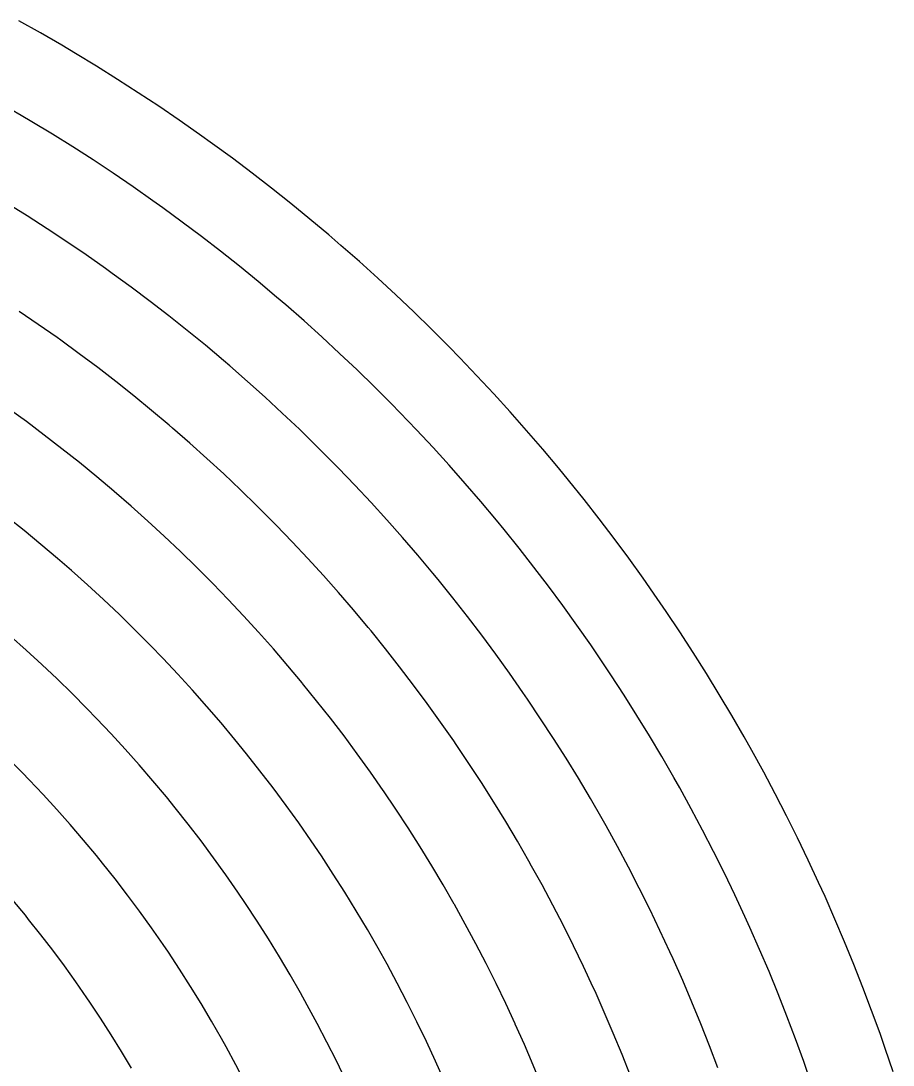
# Model space of a CAD drawing. Header units: inches. Extents: x -136 to 139, y -137 to 140.
# Drawn here: x 66.7 to 131.4, y 45.1 to 122.6 of the extents above; entities that cross this region are included whole.
import ezdxf

# ---------------------------------------------------------------- set-up
doc = ezdxf.new("R2010")
doc.units = ezdxf.units.IN
doc.header["$MEASUREMENT"] = 0
doc.linetypes.add('Continuous2', pattern=[0])
doc.layers.add('REV 6 Trace', color=1, linetype='Continuous')

msp = doc.modelspace()

# ---------------------------------------------------------------- linework, layer by layer
at = {"layer": 'REV 6 Trace', "color": 7, "linetype": 'Continuous2', "lineweight": -3}
for p, q in [((68.166, 121.726), (66.57, 122.62)), ((69.75, 120.811), (68.166, 121.726)), ((70.777, 120.202), (69.75, 120.811)), ((72.341, 119.253), (70.777, 120.202)), ((73.893, 118.283), (72.341, 119.253)), ((75.432, 117.293), (73.893, 118.283)), ((76.957, 116.282), (75.432, 117.293)), ((66.745, 115.605), (65.196, 116.501)), ((78.469, 115.253), (76.957, 116.282)), ((67.526, 115.143), (66.745, 115.605)), ((69.058, 114.216), (67.526, 115.143)), ((79.966, 114.203), (78.469, 115.253)), ((70.576, 113.268), (69.058, 114.216)), ((80.933, 113.51), (79.966, 114.203)), ((72.082, 112.3), (70.576, 113.268)), ((82.408, 112.428), (80.933, 113.51)), ((83.869, 111.327), (82.408, 112.428)), ((73.574, 111.313), (72.082, 112.3)), ((75.053, 110.305), (73.574, 111.313)), ((85.315, 110.207), (83.869, 111.327)), ((76.518, 109.279), (75.053, 110.305)), ((86.746, 109.068), (85.315, 110.207)), ((77.253, 108.752), (76.518, 109.279)), ((67.194, 108.147), (65.71, 109.072)), ((78.697, 107.695), (77.253, 108.752)), ((88.162, 107.911), (86.746, 109.068)), ((68.665, 107.203), (67.194, 108.147)), ((80.127, 106.619), (78.697, 107.695)), ((89.562, 106.736), (88.162, 107.911)), ((70.123, 106.239), (68.665, 107.203)), ((71.567, 105.255), (70.123, 106.239)), ((81.542, 105.525), (80.127, 106.619)), ((90.462, 105.963), (89.562, 106.736)), ((82.942, 104.411), (81.542, 105.525)), ((91.836, 104.757), (90.462, 105.963)), ((72.998, 104.251), (71.567, 105.255)), ((93.195, 103.534), (91.836, 104.757)), ((73.501, 103.891), (72.998, 104.251)), ((74.913, 102.861), (73.501, 103.891)), ((84.327, 103.279), (82.942, 104.411)), ((85.696, 102.129), (84.327, 103.279)), ((94.538, 102.292), (93.195, 103.534)), ((76.31, 101.812), (74.913, 102.861)), ((95.864, 101.033), (94.538, 102.292)), ((77.693, 100.743), (76.31, 101.812)), ((86.38, 101.542), (85.696, 102.129)), ((87.726, 100.364), (86.38, 101.542)), ((68.012, 100.101), (66.603, 101.06)), ((79.061, 99.656), (77.693, 100.743)), ((97.173, 99.757), (95.864, 101.033)), ((69.406, 99.122), (68.012, 100.101)), ((89.056, 99.169), (87.726, 100.364)), ((80.413, 98.55), (79.061, 99.656)), ((90.37, 97.955), (89.056, 99.169)), ((98.465, 98.465), (97.173, 99.757)), ((69.677, 98.928), (69.406, 99.122)), ((71.055, 97.925), (69.677, 98.928)), ((81.75, 97.426), (80.413, 98.55)), ((99.291, 97.62), (98.465, 98.465)), ((72.419, 96.903), (71.055, 97.925)), ((91.667, 96.724), (90.37, 97.955)), ((100.555, 96.299), (99.291, 97.62)), ((73.768, 95.862), (72.419, 96.903)), ((82.217, 97.026), (81.75, 97.426)), ((83.533, 95.877), (82.217, 97.026)), ((92.948, 95.476), (91.667, 96.724)), ((101.802, 94.962), (100.555, 96.299)), ((75.102, 94.802), (73.768, 95.862)), ((84.833, 94.71), (83.533, 95.877)), ((94.211, 94.211), (92.948, 95.476)), ((76.421, 93.724), (75.102, 94.802)), ((86.117, 93.526), (84.833, 94.71)), ((103.03, 93.608), (101.802, 94.962)), ((67.125, 92.887), (65.783, 93.861)), ((94.838, 93.57), (94.211, 94.211)), ((77.724, 92.628), (76.421, 93.724)), ((87.385, 92.324), (86.117, 93.526)), ((96.076, 92.28), (94.838, 93.57)), ((104.241, 92.239), (103.03, 93.608)), ((68.453, 91.894), (67.125, 92.887)), ((77.974, 92.413), (77.724, 92.628)), ((79.259, 91.295), (77.974, 92.413)), ((88.635, 91.105), (87.385, 92.324)), ((97.296, 90.973), (96.076, 92.28)), ((105.434, 90.854), (104.241, 92.239)), ((69.767, 90.881), (68.453, 91.894)), ((71.066, 89.85), (69.767, 90.881)), ((80.528, 90.158), (79.259, 91.295)), ((89.869, 89.869), (88.635, 91.105)), ((98.499, 89.65), (97.296, 90.973)), ((106.608, 89.455), (105.434, 90.854)), ((81.781, 89.004), (80.528, 90.158)), ((90.296, 89.432), (89.869, 89.869)), ((72.349, 88.801), (71.066, 89.85)), ((91.507, 88.174), (90.296, 89.432)), ((99.684, 88.311), (98.499, 89.65)), ((107.355, 88.544), (106.608, 89.455)), ((73.617, 87.733), (72.349, 88.801)), ((83.017, 87.832), (81.781, 89.004)), ((108.499, 87.119), (107.355, 88.544)), ((73.652, 87.703), (73.617, 87.733)), ((74.904, 86.617), (73.652, 87.703)), ((84.236, 86.644), (83.017, 87.832)), ((92.7, 86.898), (91.507, 88.174)), ((100.85, 86.956), (99.684, 88.311)), ((93.876, 85.607), (92.7, 86.898)), ((101.998, 85.587), (100.85, 86.956)), ((109.624, 85.678), (108.499, 87.119)), ((76.14, 85.512), (74.904, 86.617)), ((85.438, 85.438), (84.236, 86.644)), ((66.953, 84.8), (65.691, 85.801)), ((77.36, 84.39), (76.14, 85.512)), ((85.667, 85.206), (85.438, 85.438)), ((95.033, 84.299), (93.876, 85.607)), ((102.565, 84.897), (101.998, 85.587)), ((110.73, 84.223), (109.624, 85.678)), ((68.199, 83.781), (66.953, 84.8)), ((86.848, 83.98), (85.667, 85.206)), ((103.685, 83.504), (102.565, 84.897)), ((69.43, 82.743), (68.199, 83.781)), ((78.564, 83.25), (77.36, 84.39)), ((88.013, 82.738), (86.848, 83.98)), ((96.172, 82.977), (95.033, 84.299)), ((111.816, 82.754), (110.73, 84.223)), ((79.75, 82.093), (78.564, 83.25)), ((97.293, 81.638), (96.172, 82.977)), ((104.787, 82.096), (103.685, 83.504)), ((70.469, 81.843), (69.43, 82.743)), ((89.16, 81.479), (88.013, 82.738)), ((112.883, 81.271), (111.816, 82.754)), ((71.67, 80.772), (70.469, 81.843)), ((80.92, 80.92), (79.75, 82.093)), ((90.289, 80.205), (89.16, 81.479)), ((97.678, 81.17), (97.293, 81.638)), ((105.869, 80.674), (104.787, 82.096)), ((72.856, 79.683), (71.67, 80.772)), ((80.949, 80.89), (80.92, 80.92)), ((82.101, 79.698), (80.949, 80.89)), ((98.774, 79.811), (97.678, 81.17)), ((106.932, 79.237), (105.869, 80.674)), ((113.93, 79.775), (112.883, 81.271)), ((91.4, 78.915), (90.289, 80.205)), ((99.851, 78.437), (98.774, 79.811)), ((74.025, 78.576), (72.856, 79.683)), ((83.236, 78.491), (82.101, 79.698)), ((107.976, 77.787), (106.932, 79.237)), ((114.593, 78.806), (113.93, 79.775)), ((75.177, 77.453), (74.025, 78.576)), ((84.353, 77.267), (83.236, 78.491)), ((92.492, 77.61), (91.4, 78.915)), ((100.909, 77.048), (99.851, 78.437)), ((115.608, 77.287), (114.593, 78.806)), ((92.696, 77.361), (92.492, 77.61)), ((109, 76.323), (107.976, 77.787)), ((67.119, 75.936), (65.954, 76.972)), ((76.312, 76.312), (75.177, 77.453)), ((85.452, 76.027), (84.353, 77.267)), ((93.767, 76.038), (92.696, 77.361)), ((101.948, 75.645), (100.909, 77.048)), ((116.603, 75.754), (115.608, 77.287)), ((68.269, 74.882), (67.119, 75.936)), ((77.265, 75.328), (76.312, 76.312)), ((86.533, 74.771), (85.452, 76.027)), ((94.818, 74.699), (93.767, 76.038)), ((109.502, 75.589), (109, 76.323)), ((78.369, 74.157), (77.265, 75.328)), ((102.968, 74.229), (101.948, 75.645)), ((110.496, 74.105), (109.502, 75.589)), ((117.577, 74.209), (116.603, 75.754)), ((69.402, 73.811), (68.269, 74.882)), ((87.595, 73.501), (86.533, 74.771)), ((95.851, 73.346), (94.818, 74.699)), ((70.518, 72.722), (69.402, 73.811)), ((79.454, 72.969), (78.369, 74.157)), ((103.967, 72.798), (102.968, 74.229)), ((111.471, 72.607), (110.496, 74.105)), ((118.532, 72.651), (117.577, 74.209)), ((80.522, 71.765), (79.454, 72.969)), ((87.619, 73.472), (87.595, 73.501)), ((88.663, 72.185), (87.619, 73.472)), ((96.864, 71.979), (95.851, 73.346)), ((71.617, 71.617), (70.518, 72.722)), ((89.688, 70.884), (88.663, 72.185)), ((104.308, 72.301), (103.967, 72.798)), ((105.281, 70.852), (104.308, 72.301)), ((112.425, 71.096), (111.471, 72.607)), ((119.465, 71.082), (118.532, 72.651)), ((72.342, 70.868), (71.617, 71.617)), ((81.572, 70.546), (80.522, 71.765)), ((97.858, 70.597), (96.864, 71.979)), ((73.412, 69.735), (72.342, 70.868)), ((82.602, 69.312), (81.572, 70.546)), ((90.693, 69.568), (89.688, 70.884)), ((98.832, 69.203), (97.858, 70.597)), ((106.234, 69.39), (105.281, 70.852)), ((113.358, 69.572), (112.425, 71.096)), ((120.378, 69.5), (119.465, 71.082)), ((74.465, 68.585), (73.412, 69.735)), ((83.463, 68.252), (82.602, 69.312)), ((91.68, 68.237), (90.693, 69.568)), ((99.011, 68.94), (98.832, 69.203)), ((107.166, 67.915), (106.234, 69.39)), ((114.271, 68.037), (113.358, 69.572)), ((120.951, 68.48), (120.378, 69.5)), ((75.5, 67.42), (74.465, 68.585)), ((84.46, 66.989), (83.463, 68.252)), ((92.647, 66.893), (91.68, 68.237)), ((99.962, 67.529), (99.011, 68.94)), ((121.83, 66.879), (120.951, 68.48)), ((66.833, 66.833), (65.772, 67.901)), ((76.516, 66.238), (75.5, 67.42)), ((100.892, 66.105), (99.962, 67.529)), ((108.079, 66.428), (107.166, 67.915)), ((115.163, 66.49), (114.271, 68.037)), ((67.331, 66.318), (66.833, 66.833)), ((85.437, 65.712), (84.46, 66.989)), ((93.594, 65.535), (92.647, 66.893)), ((122.687, 65.266), (121.83, 66.879)), ((68.367, 65.225), (67.331, 66.318)), ((77.514, 65.042), (76.516, 66.238)), ((101.803, 64.667), (100.892, 66.105)), ((108.97, 64.928), (108.079, 66.428)), ((115.597, 65.719), (115.163, 66.49)), ((69.385, 64.115), (68.367, 65.225)), ((86.396, 64.42), (85.437, 65.712)), ((93.613, 65.507), (93.594, 65.535)), ((94.54, 64.135), (93.613, 65.507)), ((116.458, 64.154), (115.597, 65.719)), ((123.523, 63.642), (122.687, 65.266)), ((78.168, 64.237), (77.514, 65.042)), ((87.335, 63.115), (86.396, 64.42)), ((102.693, 63.217), (101.803, 64.667)), ((109.841, 63.417), (108.97, 64.928)), ((70.385, 62.99), (69.385, 64.115)), ((79.135, 63.015), (78.168, 64.237)), ((95.447, 62.75), (94.54, 64.135)), ((117.298, 62.577), (116.458, 64.154)), ((124.338, 62.008), (123.523, 63.642)), ((71.367, 61.848), (70.385, 62.99)), ((80.084, 61.779), (79.135, 63.015)), ((88.254, 61.796), (87.335, 63.115)), ((103.562, 61.755), (102.693, 63.217)), ((110.135, 62.895), (109.841, 63.417)), ((110.978, 61.367), (110.135, 62.895)), ((96.334, 61.352), (95.447, 62.75)), ((118.117, 60.989), (117.298, 62.577)), ((125.13, 60.363), (124.338, 62.008)), ((72.33, 60.692), (71.367, 61.848)), ((81.012, 60.528), (80.084, 61.779)), ((89.016, 60.669), (88.254, 61.796)), ((97.201, 59.941), (96.334, 61.352)), ((104.41, 60.281), (103.562, 61.755)), ((111.799, 59.828), (110.978, 61.367)), ((72.779, 60.14), (72.33, 60.692)), ((81.922, 59.263), (81.012, 60.528)), ((89.899, 59.325), (89.016, 60.669)), ((118.914, 59.391), (118.117, 60.989)), ((73.715, 58.961), (72.779, 60.14)), ((98.046, 58.518), (97.201, 59.941)), ((104.614, 59.92), (104.41, 60.281)), ((105.388, 58.52), (104.614, 59.92)), ((112.6, 58.278), (111.799, 59.828)), ((125.901, 58.709), (125.13, 60.363)), ((74.632, 57.767), (73.715, 58.961)), ((82.811, 57.985), (81.922, 59.263)), ((90.761, 57.968), (89.899, 59.325)), ((119.689, 57.782), (118.914, 59.391)), ((98.871, 57.083), (98.046, 58.518)), ((106.191, 57.02), (105.388, 58.52)), ((113.379, 56.717), (112.6, 58.278)), ((126.382, 57.647), (125.901, 58.709)), ((67.05, 56.262), (66.124, 57.376)), ((75.53, 56.559), (74.632, 57.767)), ((83.39, 57.13), (82.811, 57.985)), ((91.603, 56.598), (90.761, 57.968)), ((120.443, 56.163), (119.689, 57.782)), ((127.118, 55.975), (126.382, 57.647)), ((76.408, 55.338), (75.53, 56.559)), ((84.247, 55.829), (83.39, 57.13)), ((92.424, 55.216), (91.603, 56.598)), ((98.886, 57.057), (98.871, 57.083)), ((99.69, 55.61), (98.886, 57.057)), ((106.972, 55.509), (106.191, 57.02)), ((114.136, 55.146), (113.379, 56.717)), ((67.297, 55.959), (67.05, 56.262)), ((68.2, 54.825), (67.297, 55.959)), ((85.083, 54.515), (84.247, 55.829)), ((120.807, 55.361), (120.443, 56.163)), ((127.831, 54.295), (127.118, 55.975)), ((77.266, 54.102), (76.408, 55.338)), ((93.224, 53.823), (92.424, 55.216)), ((100.472, 54.152), (99.69, 55.61)), ((107.732, 53.988), (106.972, 55.509)), ((114.871, 53.565), (114.136, 55.146)), ((121.528, 53.728), (120.807, 55.361)), ((69.084, 53.677), (68.2, 54.825)), ((85.899, 53.189), (85.083, 54.515)), ((128.522, 52.605), (127.831, 54.295)), ((69.948, 52.514), (69.084, 53.677)), ((77.663, 53.517), (77.266, 54.102)), ((78.492, 52.261), (77.663, 53.517)), ((93.883, 52.638), (93.224, 53.823)), ((101.234, 52.682), (100.472, 54.152)), ((108.47, 52.456), (107.732, 53.988)), ((115.117, 53.024), (114.871, 53.565)), ((122.227, 52.084), (121.528, 53.728)), ((86.694, 51.85), (85.899, 53.189)), ((101.974, 51.202), (101.234, 52.682)), ((115.823, 51.429), (115.117, 53.024)), ((70.794, 51.338), (69.948, 52.514)), ((79.301, 50.993), (78.492, 52.261)), ((94.645, 51.222), (93.883, 52.638)), ((109.186, 50.914), (108.47, 52.456)), ((122.904, 50.432), (122.227, 52.084)), ((129.191, 50.906), (128.522, 52.605)), ((71.619, 50.148), (70.794, 51.338)), ((87.469, 50.5), (86.694, 51.85)), ((95.385, 49.796), (94.645, 51.222)), ((102.692, 49.711), (101.974, 51.202)), ((116.508, 49.825), (115.823, 51.429)), ((80.09, 49.712), (79.301, 50.993)), ((87.969, 49.602), (87.469, 50.5)), ((109.315, 50.632), (109.186, 50.914)), ((110.005, 49.079), (109.315, 50.632)), ((123.558, 48.77), (122.904, 50.432)), ((129.837, 49.199), (129.191, 50.906)), ((71.836, 49.829), (71.619, 50.148)), ((72.636, 48.621), (71.836, 49.829)), ((80.858, 48.419), (80.09, 49.712)), ((88.708, 48.232), (87.969, 49.602)), ((96.104, 48.359), (95.385, 49.796)), ((103.388, 48.211), (102.692, 49.711)), ((117.17, 48.211), (116.508, 49.825)), ((110.674, 47.515), (110.005, 49.079)), ((130.461, 47.484), (129.837, 49.199)), ((73.416, 47.401), (72.636, 48.621)), ((81.605, 47.115), (80.858, 48.419)), ((89.427, 46.851), (88.708, 48.232)), ((96.802, 46.911), (96.104, 48.359)), ((103.399, 48.187), (103.388, 48.211)), ((104.073, 46.676), (103.399, 48.187)), ((117.809, 46.589), (117.17, 48.211)), ((124.19, 47.101), (123.558, 48.77)), ((74.176, 46.168), (73.416, 47.401)), ((111.32, 45.943), (110.674, 47.515)), ((130.846, 46.388), (130.461, 47.484)), ((81.947, 46.5), (81.605, 47.115)), ((82.663, 45.178), (81.947, 46.5)), ((90.124, 45.459), (89.427, 46.851)), ((97.477, 45.454), (96.802, 46.911)), ((104.726, 45.156), (104.073, 46.676)), ((118.427, 44.959), (117.809, 46.589)), ((124.8, 45.423), (124.19, 47.101)), ((74.915, 44.923), (74.176, 46.168)), ((111.945, 44.361), (111.32, 45.943)), ((131.433, 44.659), (130.846, 46.388)), ((83.358, 43.845), (82.663, 45.178)), ((90.799, 44.057), (90.124, 45.459)), ((98.028, 44.22), (97.477, 45.454)), ((105.356, 43.626), (104.726, 45.156)), ((125.091, 44.596), (124.8, 45.423))]:
    msp.add_line(p, q, dxfattribs=at)

doc.saveas('drawing.dxf')
